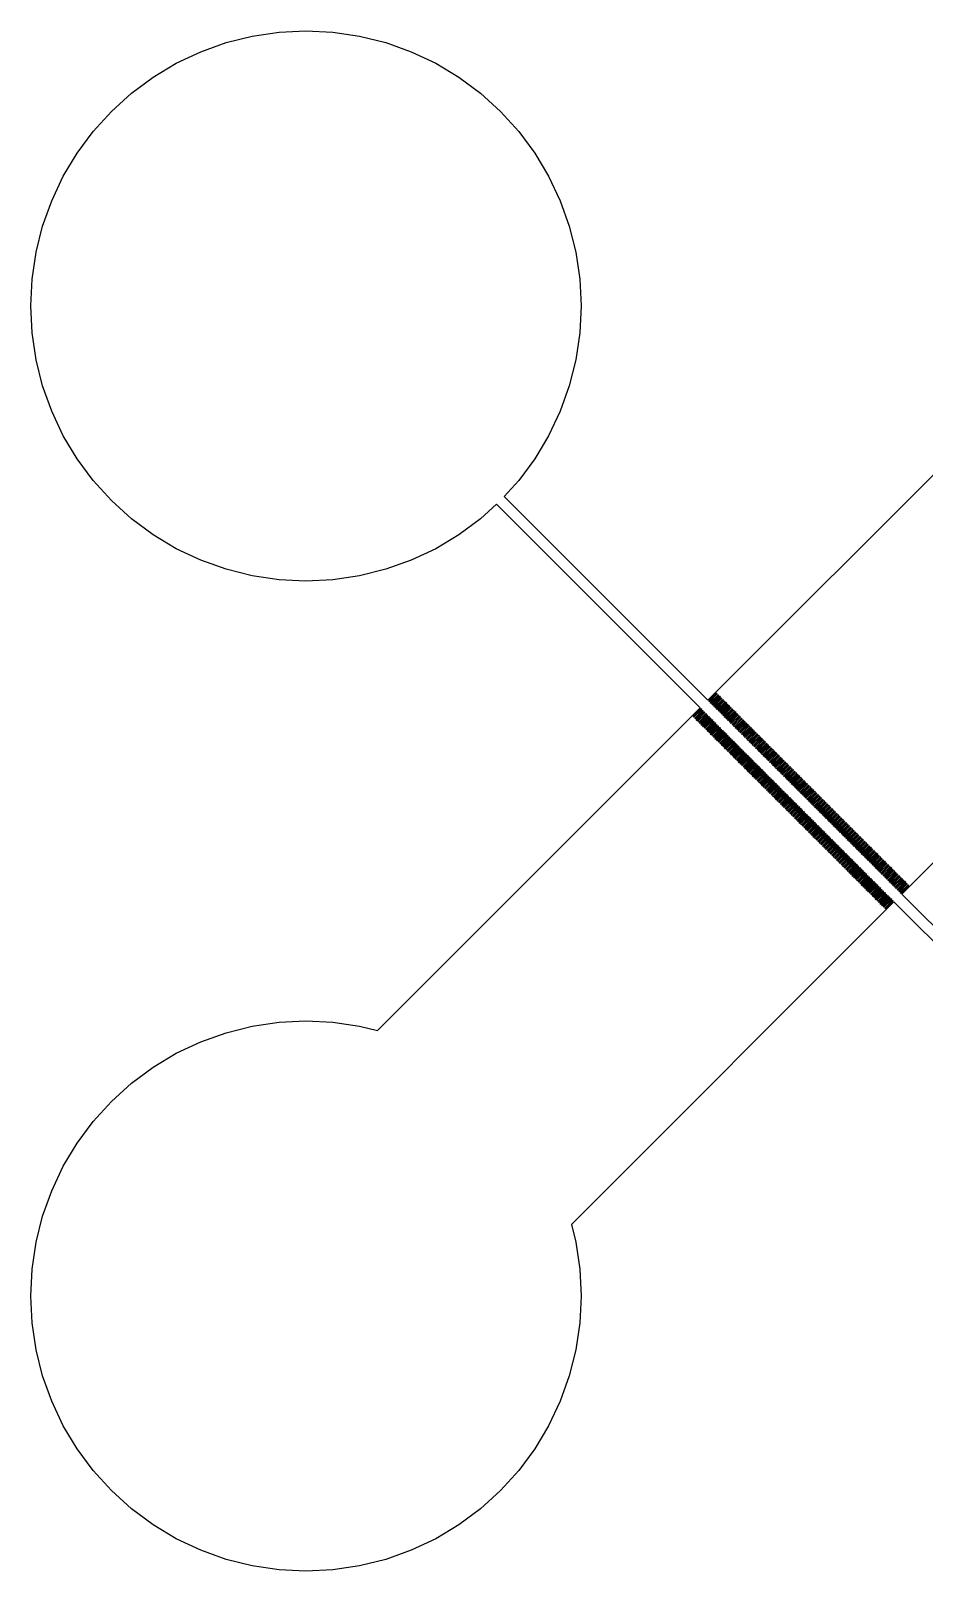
# Model space of a CAD drawing. Extents: x -16 to 132, y -40 to 113.
# Drawn here: x 94.08 to 102.38, y 57.27 to 71.58 of the extents above; entities that cross this region are included whole.
import ezdxf

# ---------------------------------------------------------------- set-up
doc = ezdxf.new("R2010")
doc.units = 0

msp = doc.modelspace()

# ---------------------------------------------------------------- linework, layer by layer
for p, q in [((96.1398, 71.53), (96.388, 71.5668)), ((96.388, 71.5668), (96.6385, 71.5791)), ((96.6385, 71.5791), (96.8891, 71.5668)), ((96.8891, 71.5668), (97.1373, 71.53)), ((95.6602, 71.3845), (95.8964, 71.469)), ((95.8964, 71.469), (96.1398, 71.53)), ((97.1373, 71.53), (97.3807, 71.469)), ((97.3807, 71.469), (97.6169, 71.3845)), ((95.2182, 71.1483), (95.4334, 71.2773)), ((95.4334, 71.2773), (95.6602, 71.3845)), ((97.6169, 71.3845), (97.8437, 71.2773)), ((97.8437, 71.2773), (98.0589, 71.1483)), ((95.0167, 70.9988), (95.2182, 71.1483)), ((98.0589, 71.1483), (98.2604, 70.9988)), ((94.8308, 70.8303), (95.0167, 70.9988)), ((98.2604, 70.9988), (98.4463, 70.8303)), ((94.6624, 70.6445), (94.8308, 70.8303)), ((98.4463, 70.8303), (98.6148, 70.6444)), ((94.5129, 70.4429), (94.6624, 70.6445)), ((98.6148, 70.6444), (98.7642, 70.4429)), ((94.3839, 70.2278), (94.5129, 70.4429)), ((98.7642, 70.4429), (98.8932, 70.2277)), ((94.2767, 70.001), (94.3839, 70.2278)), ((98.8932, 70.2277), (99.0004, 70.0009)), ((94.1922, 69.7647), (94.2767, 70.001)), ((99.0004, 70.0009), (99.085, 69.7647)), ((94.1312, 69.5214), (94.1922, 69.7647)), ((99.085, 69.7647), (99.1459, 69.5214)), ((94.0944, 69.2732), (94.1312, 69.5214)), ((99.1459, 69.5214), (99.1828, 69.2732)), ((94.0821, 69.0226), (94.0944, 69.2732)), ((99.1828, 69.2732), (99.1951, 69.0226)), ((94.0944, 68.772), (94.0821, 69.0226)), ((99.1951, 69.0226), (99.1827, 68.772)), ((94.1312, 68.5239), (94.0944, 68.772)), ((99.1827, 68.772), (99.1459, 68.5238)), ((94.1922, 68.2805), (94.1312, 68.5239)), ((99.1459, 68.5238), (99.085, 68.2805)), ((94.2767, 68.0443), (94.1922, 68.2805)), ((99.085, 68.2805), (99.0004, 68.0443)), ((100.373, 65.3602), (103.371, 68.3574)), ((94.3839, 67.8175), (94.2767, 68.0443)), ((99.0004, 68.0443), (98.8932, 67.8175)), ((94.5129, 67.6023), (94.3839, 67.8175)), ((98.8932, 67.8175), (98.7642, 67.6023)), ((94.6624, 67.4008), (94.5129, 67.6023)), ((98.7642, 67.6023), (98.6148, 67.4008)), ((94.8308, 67.2149), (94.6624, 67.4008)), ((98.6148, 67.4008), (98.4807, 67.2528)), ((95.0167, 67.0464), (94.8308, 67.2149)), ((98.4084, 67.1805), (98.2604, 67.0464)), ((100.301, 65.2879), (98.4084, 67.1805)), ((98.4807, 67.2528), (100.373, 65.3602)), ((95.2182, 66.897), (95.0167, 67.0464)), ((98.2604, 67.0464), (98.0589, 66.897)), ((95.4334, 66.768), (95.2182, 66.897)), ((98.0589, 66.897), (97.8437, 66.768)), ((95.6602, 66.6607), (95.4334, 66.768)), ((97.8437, 66.768), (97.6169, 66.6607)), ((95.8965, 66.5762), (95.6602, 66.6607)), ((96.1398, 66.5153), (95.8965, 66.5762)), ((97.3807, 66.5762), (97.1373, 66.5152)), ((97.6169, 66.6607), (97.3807, 66.5762)), ((105.171, 66.5569), (102.174, 63.5597)), ((96.388, 66.4784), (96.1398, 66.5153)), ((96.6386, 66.4661), (96.388, 66.4784)), ((96.8892, 66.4784), (96.6386, 66.4661)), ((97.1373, 66.5152), (96.8892, 66.4784)), ((100.453, 65.4252), (100.381, 65.3529)), ((100.388, 65.3457), (100.46, 65.418)), ((100.467, 65.4108), (100.395, 65.3385)), ((100.402, 65.3312), (100.475, 65.4036)), ((100.46, 65.418), (100.453, 65.4252)), ((100.475, 65.4036), (100.467, 65.4108)), ((97.3037, 62.2906), (100.301, 65.2879)), ((100.308, 65.2806), (100.236, 65.2083)), ((100.243, 65.2011), (100.315, 65.2734)), ((100.323, 65.2662), (100.25, 65.1939)), ((100.258, 65.1866), (100.33, 65.2589)), ((100.315, 65.2734), (100.308, 65.2806)), ((100.33, 65.2589), (100.323, 65.2662)), ((100.381, 65.3529), (100.388, 65.3457)), ((100.395, 65.3385), (100.402, 65.3312)), ((100.482, 65.3963), (100.409, 65.324)), ((100.409, 65.324), (100.417, 65.3168)), ((100.417, 65.3168), (100.489, 65.3891)), ((100.496, 65.3819), (100.424, 65.3096)), ((100.424, 65.3096), (100.431, 65.3023)), ((100.431, 65.3023), (100.503, 65.3746)), ((100.511, 65.3674), (100.438, 65.2951)), ((100.438, 65.2951), (100.446, 65.2879)), ((100.446, 65.2879), (100.518, 65.3602)), ((100.525, 65.3529), (100.453, 65.2806)), ((100.453, 65.2806), (100.46, 65.2734)), ((100.46, 65.2734), (100.532, 65.3457)), ((100.54, 65.3385), (100.467, 65.2662)), ((100.467, 65.2662), (100.475, 65.2589)), ((100.475, 65.2589), (100.547, 65.3313)), ((100.489, 65.3891), (100.482, 65.3963)), ((100.554, 65.324), (100.482, 65.2517)), ((100.489, 65.2445), (100.561, 65.3168)), ((100.503, 65.3746), (100.496, 65.3819)), ((100.569, 65.3096), (100.496, 65.2372)), ((100.503, 65.23), (100.576, 65.3023)), ((100.518, 65.3602), (100.511, 65.3674)), ((100.583, 65.2951), (100.511, 65.2228)), ((100.518, 65.2155), (100.59, 65.2879)), ((100.532, 65.3457), (100.525, 65.3529)), ((100.597, 65.2806), (100.525, 65.2083)), ((100.532, 65.2011), (100.605, 65.2734)), ((100.547, 65.3313), (100.54, 65.3385)), ((100.612, 65.2662), (100.54, 65.1939)), ((100.547, 65.1866), (100.619, 65.2589)), ((100.561, 65.3168), (100.554, 65.324)), ((100.576, 65.3023), (100.569, 65.3096)), ((100.59, 65.2879), (100.583, 65.2951)), ((100.605, 65.2734), (100.597, 65.2806)), ((100.619, 65.2589), (100.612, 65.2662)), ((100.236, 65.2083), (100.243, 65.2011)), ((100.25, 65.1939), (100.258, 65.1866)), ((100.337, 65.2517), (100.265, 65.1794)), ((100.265, 65.1794), (100.272, 65.1722)), ((100.272, 65.1722), (100.344, 65.2445)), ((100.352, 65.2373), (100.279, 65.1649)), ((100.279, 65.1649), (100.287, 65.1577)), ((100.287, 65.1577), (100.359, 65.23)), ((100.366, 65.2228), (100.294, 65.1505)), ((100.294, 65.1505), (100.301, 65.1433)), ((100.301, 65.1433), (100.373, 65.2156)), ((100.381, 65.2083), (100.308, 65.136)), ((100.308, 65.136), (100.315, 65.1288)), ((100.315, 65.1288), (100.388, 65.2011)), ((100.395, 65.1939), (100.323, 65.1216)), ((100.323, 65.1216), (100.33, 65.1143)), ((100.33, 65.1143), (100.402, 65.1867)), ((100.344, 65.2445), (100.337, 65.2517)), ((100.409, 65.1794), (100.337, 65.1071)), ((100.344, 65.0999), (100.417, 65.1722)), ((100.359, 65.23), (100.352, 65.2373)), ((100.424, 65.1649), (100.352, 65.0926)), ((100.359, 65.0854), (100.431, 65.1577)), ((100.373, 65.2156), (100.366, 65.2228)), ((100.438, 65.1505), (100.366, 65.0782)), ((100.373, 65.071), (100.446, 65.1433)), ((100.388, 65.2011), (100.381, 65.2083)), ((100.453, 65.136), (100.381, 65.0637)), ((100.388, 65.0565), (100.46, 65.1288)), ((100.402, 65.1867), (100.395, 65.1939)), ((100.467, 65.1216), (100.395, 65.0493)), ((100.402, 65.042), (100.475, 65.1143)), ((100.417, 65.1722), (100.409, 65.1794)), ((100.431, 65.1577), (100.424, 65.1649)), ((100.446, 65.1433), (100.438, 65.1505)), ((100.46, 65.1288), (100.453, 65.136)), ((100.475, 65.1143), (100.467, 65.1216)), ((100.482, 65.2517), (100.489, 65.2445)), ((100.496, 65.2372), (100.503, 65.23)), ((100.511, 65.2228), (100.518, 65.2155)), ((100.525, 65.2083), (100.532, 65.2011)), ((100.54, 65.1939), (100.547, 65.1866)), ((100.626, 65.2517), (100.554, 65.1794)), ((100.554, 65.1794), (100.561, 65.1722)), ((100.561, 65.1722), (100.634, 65.2445)), ((100.641, 65.2372), (100.569, 65.1649)), ((100.569, 65.1649), (100.576, 65.1577)), ((100.576, 65.1577), (100.648, 65.23)), ((100.655, 65.2228), (100.583, 65.1505)), ((100.583, 65.1505), (100.59, 65.1432)), ((100.59, 65.1432), (100.663, 65.2155)), ((100.67, 65.2083), (100.597, 65.136)), ((100.597, 65.136), (100.605, 65.1288)), ((100.605, 65.1288), (100.677, 65.2011)), ((100.684, 65.1939), (100.612, 65.1216)), ((100.612, 65.1216), (100.619, 65.1143)), ((100.619, 65.1143), (100.691, 65.1866)), ((100.634, 65.2445), (100.626, 65.2517)), ((100.699, 65.1794), (100.626, 65.1071)), ((100.634, 65.0999), (100.706, 65.1722)), ((100.648, 65.23), (100.641, 65.2372)), ((100.713, 65.1649), (100.641, 65.0926)), ((100.648, 65.0854), (100.72, 65.1577)), ((100.663, 65.2155), (100.655, 65.2228)), ((100.728, 65.1505), (100.655, 65.0782)), ((100.663, 65.0709), (100.735, 65.1432)), ((100.677, 65.2011), (100.67, 65.2083)), ((100.742, 65.136), (100.67, 65.0637)), ((100.677, 65.0565), (100.749, 65.1288)), ((100.691, 65.1866), (100.684, 65.1939)), ((100.757, 65.1216), (100.684, 65.0492)), ((100.691, 65.042), (100.764, 65.1143)), ((100.706, 65.1722), (100.699, 65.1794)), ((100.72, 65.1577), (100.713, 65.1649)), ((100.735, 65.1432), (100.728, 65.1505)), ((100.749, 65.1288), (100.742, 65.136)), ((100.764, 65.1143), (100.757, 65.1216)), ((100.337, 65.1071), (100.344, 65.0999)), ((100.352, 65.0926), (100.359, 65.0854)), ((100.366, 65.0782), (100.373, 65.071)), ((100.381, 65.0637), (100.388, 65.0565)), ((100.395, 65.0493), (100.402, 65.042)), ((100.482, 65.1071), (100.409, 65.0348)), ((100.409, 65.0348), (100.417, 65.0276)), ((100.417, 65.0276), (100.489, 65.0999)), ((100.496, 65.0926), (100.424, 65.0203)), ((100.424, 65.0203), (100.431, 65.0131)), ((100.431, 65.0131), (100.503, 65.0854)), ((100.511, 65.0782), (100.438, 65.0059)), ((100.438, 65.0059), (100.446, 64.9986)), ((100.446, 64.9986), (100.518, 65.071)), ((100.525, 65.0637), (100.453, 64.9914)), ((100.453, 64.9914), (100.46, 64.9842)), ((100.46, 64.9842), (100.532, 65.0565)), ((100.54, 65.0493), (100.467, 64.9769)), ((100.467, 64.9769), (100.475, 64.9697)), ((100.475, 64.9697), (100.547, 65.042)), ((100.489, 65.0999), (100.482, 65.1071)), ((100.554, 65.0348), (100.482, 64.9625)), ((100.489, 64.9552), (100.561, 65.0276)), ((100.503, 65.0854), (100.496, 65.0926)), ((100.569, 65.0203), (100.496, 64.948)), ((100.503, 64.9408), (100.576, 65.0131)), ((100.518, 65.071), (100.511, 65.0782)), ((100.583, 65.0059), (100.511, 64.9336)), ((100.518, 64.9263), (100.59, 64.9986)), ((100.532, 65.0565), (100.525, 65.0637)), ((100.597, 64.9914), (100.525, 64.9191)), ((100.532, 64.9119), (100.605, 64.9842)), ((100.547, 65.042), (100.54, 65.0493)), ((100.612, 64.9769), (100.54, 64.9046)), ((100.561, 65.0276), (100.554, 65.0348)), ((100.576, 65.0131), (100.569, 65.0203)), ((100.59, 64.9986), (100.583, 65.0059)), ((100.605, 64.9842), (100.597, 64.9914)), ((100.619, 64.9697), (100.612, 64.9769)), ((100.626, 65.1071), (100.634, 65.0999)), ((100.641, 65.0926), (100.648, 65.0854)), ((100.655, 65.0782), (100.663, 65.0709)), ((100.67, 65.0637), (100.677, 65.0565)), ((100.684, 65.0492), (100.691, 65.042)), ((100.771, 65.1071), (100.699, 65.0348)), ((100.699, 65.0348), (100.706, 65.0275)), ((100.706, 65.0275), (100.778, 65.0999)), ((100.785, 65.0926), (100.713, 65.0203)), ((100.713, 65.0203), (100.72, 65.0131)), ((100.72, 65.0131), (100.793, 65.0854)), ((100.8, 65.0782), (100.728, 65.0059)), ((100.728, 65.0059), (100.735, 64.9986)), ((100.735, 64.9986), (100.807, 65.0709)), ((100.814, 65.0637), (100.742, 64.9914)), ((100.742, 64.9914), (100.749, 64.9842)), ((100.749, 64.9842), (100.822, 65.0565)), ((100.829, 65.0493), (100.757, 64.9769)), ((100.757, 64.9769), (100.764, 64.9697)), ((100.764, 64.9697), (100.836, 65.042)), ((100.778, 65.0999), (100.771, 65.1071)), ((100.843, 65.0348), (100.771, 64.9625)), ((100.778, 64.9552), (100.851, 65.0276)), ((100.793, 65.0854), (100.785, 65.0926)), ((100.858, 65.0203), (100.785, 64.948)), ((100.793, 64.9408), (100.865, 65.0131)), ((100.807, 65.0709), (100.8, 65.0782)), ((100.872, 65.0059), (100.8, 64.9335)), ((100.807, 64.9263), (100.879, 64.9986)), ((100.822, 65.0565), (100.814, 65.0637)), ((100.887, 64.9914), (100.814, 64.9191)), ((100.822, 64.9119), (100.894, 64.9842)), ((100.836, 65.042), (100.829, 65.0493)), ((100.901, 64.9769), (100.829, 64.9046)), ((100.851, 65.0276), (100.843, 65.0348)), ((100.865, 65.0131), (100.858, 65.0203)), ((100.879, 64.9986), (100.872, 65.0059)), ((100.894, 64.9842), (100.887, 64.9914)), ((100.908, 64.9697), (100.901, 64.9769)), ((100.482, 64.9625), (100.489, 64.9552)), ((100.496, 64.948), (100.503, 64.9408)), ((100.511, 64.9336), (100.518, 64.9263)), ((100.525, 64.9191), (100.532, 64.9119)), ((100.54, 64.9046), (100.547, 64.8974)), ((100.547, 64.8974), (100.619, 64.9697)), ((100.626, 64.9625), (100.554, 64.8902)), ((100.554, 64.8902), (100.561, 64.8829)), ((100.561, 64.8829), (100.634, 64.9552)), ((100.641, 64.948), (100.569, 64.8757)), ((100.569, 64.8757), (100.576, 64.8685)), ((100.576, 64.8685), (100.648, 64.9408)), ((100.655, 64.9336), (100.583, 64.8613)), ((100.583, 64.8613), (100.59, 64.854)), ((100.59, 64.854), (100.663, 64.9263)), ((100.67, 64.9191), (100.597, 64.8468)), ((100.597, 64.8468), (100.605, 64.8396)), ((100.605, 64.8396), (100.677, 64.9119)), ((100.684, 64.9046), (100.612, 64.8323)), ((100.612, 64.8323), (100.619, 64.8251)), ((100.619, 64.8251), (100.691, 64.8974)), ((100.634, 64.9552), (100.626, 64.9625)), ((100.699, 64.8902), (100.626, 64.8179)), ((100.634, 64.8106), (100.706, 64.8829)), ((100.648, 64.9408), (100.641, 64.948)), ((100.713, 64.8757), (100.641, 64.8034)), ((100.648, 64.7962), (100.72, 64.8685)), ((100.663, 64.9263), (100.655, 64.9336)), ((100.728, 64.8613), (100.655, 64.789)), ((100.663, 64.7817), (100.735, 64.854)), ((100.677, 64.9119), (100.67, 64.9191)), ((100.742, 64.8468), (100.67, 64.7745)), ((100.677, 64.7673), (100.749, 64.8396)), ((100.691, 64.8974), (100.684, 64.9046)), ((100.757, 64.8323), (100.684, 64.76)), ((100.706, 64.8829), (100.699, 64.8902)), ((100.72, 64.8685), (100.713, 64.8757)), ((100.735, 64.854), (100.728, 64.8613)), ((100.749, 64.8396), (100.742, 64.8468)), ((100.764, 64.8251), (100.757, 64.8323)), ((100.771, 64.9625), (100.778, 64.9552)), ((100.785, 64.948), (100.793, 64.9408)), ((100.8, 64.9335), (100.807, 64.9263)), ((100.814, 64.9191), (100.822, 64.9119)), ((100.829, 64.9046), (100.836, 64.8974)), ((100.836, 64.8974), (100.908, 64.9697)), ((100.916, 64.9625), (100.843, 64.8902)), ((100.843, 64.8902), (100.851, 64.8829)), ((100.851, 64.8829), (100.923, 64.9552)), ((100.93, 64.948), (100.858, 64.8757)), ((100.858, 64.8757), (100.865, 64.8685)), ((100.865, 64.8685), (100.937, 64.9408)), ((100.945, 64.9335), (100.872, 64.8612)), ((100.872, 64.8612), (100.879, 64.854)), ((100.879, 64.854), (100.952, 64.9263)), ((100.959, 64.9191), (100.887, 64.8468)), ((100.887, 64.8468), (100.894, 64.8396)), ((100.894, 64.8396), (100.966, 64.9119)), ((100.973, 64.9046), (100.901, 64.8323)), ((100.901, 64.8323), (100.908, 64.8251)), ((100.908, 64.8251), (100.981, 64.8974)), ((100.923, 64.9552), (100.916, 64.9625)), ((100.988, 64.8902), (100.916, 64.8179)), ((100.923, 64.8106), (100.995, 64.8829)), ((100.937, 64.9408), (100.93, 64.948)), ((101.002, 64.8757), (100.93, 64.8034)), ((100.937, 64.7962), (101.01, 64.8685)), ((100.952, 64.9263), (100.945, 64.9335)), ((101.017, 64.8612), (100.945, 64.7889)), ((100.952, 64.7817), (101.024, 64.854)), ((100.966, 64.9119), (100.959, 64.9191)), ((101.031, 64.8468), (100.959, 64.7745)), ((100.966, 64.7672), (101.039, 64.8396)), ((100.981, 64.8974), (100.973, 64.9046)), ((101.046, 64.8323), (100.973, 64.76)), ((100.995, 64.8829), (100.988, 64.8902)), ((101.01, 64.8685), (101.002, 64.8757)), ((101.024, 64.854), (101.017, 64.8612)), ((101.039, 64.8396), (101.031, 64.8468)), ((101.053, 64.8251), (101.046, 64.8323)), ((100.626, 64.8179), (100.634, 64.8106)), ((100.641, 64.8034), (100.648, 64.7962)), ((100.655, 64.789), (100.663, 64.7817)), ((100.67, 64.7745), (100.677, 64.7673)), ((100.684, 64.76), (100.691, 64.7528)), ((100.691, 64.7528), (100.764, 64.8251)), ((100.771, 64.8179), (100.699, 64.7456)), ((100.699, 64.7456), (100.706, 64.7383)), ((100.706, 64.7383), (100.778, 64.8106)), ((100.785, 64.8034), (100.713, 64.7311)), ((100.713, 64.7311), (100.72, 64.7239)), ((100.72, 64.7239), (100.793, 64.7962)), ((100.8, 64.789), (100.728, 64.7166)), ((100.728, 64.7166), (100.735, 64.7094)), ((100.735, 64.7094), (100.807, 64.7817)), ((100.814, 64.7745), (100.742, 64.7022)), ((100.742, 64.7022), (100.749, 64.6949)), ((100.749, 64.6949), (100.822, 64.7673)), ((100.829, 64.76), (100.757, 64.6877)), ((100.757, 64.6877), (100.764, 64.6805)), ((100.764, 64.6805), (100.836, 64.7528)), ((100.778, 64.8106), (100.771, 64.8179)), ((100.843, 64.7456), (100.771, 64.6732)), ((100.778, 64.666), (100.851, 64.7383)), ((100.793, 64.7962), (100.785, 64.8034)), ((100.858, 64.7311), (100.785, 64.6588)), ((100.793, 64.6516), (100.865, 64.7239)), ((100.807, 64.7817), (100.8, 64.789)), ((100.872, 64.7166), (100.8, 64.6443)), ((100.807, 64.6371), (100.879, 64.7094)), ((100.822, 64.7673), (100.814, 64.7745)), ((100.887, 64.7022), (100.814, 64.6299)), ((100.822, 64.6226), (100.894, 64.6949)), ((100.836, 64.7528), (100.829, 64.76)), ((100.901, 64.6877), (100.829, 64.6154)), ((100.851, 64.7383), (100.843, 64.7456)), ((100.865, 64.7239), (100.858, 64.7311)), ((100.879, 64.7094), (100.872, 64.7166)), ((100.894, 64.6949), (100.887, 64.7022)), ((100.908, 64.6805), (100.901, 64.6877)), ((100.916, 64.8179), (100.923, 64.8106)), ((100.93, 64.8034), (100.937, 64.7962)), ((100.945, 64.7889), (100.952, 64.7817)), ((100.959, 64.7745), (100.966, 64.7672)), ((100.973, 64.76), (100.981, 64.7528)), ((100.981, 64.7528), (101.053, 64.8251)), ((101.06, 64.8179), (100.988, 64.7455)), ((100.988, 64.7455), (100.995, 64.7383)), ((100.995, 64.7383), (101.067, 64.8106)), ((101.075, 64.8034), (101.002, 64.7311)), ((101.002, 64.7311), (101.01, 64.7238)), ((101.01, 64.7238), (101.082, 64.7962)), ((101.089, 64.7889), (101.017, 64.7166)), ((101.017, 64.7166), (101.024, 64.7094)), ((101.024, 64.7094), (101.096, 64.7817)), ((101.104, 64.7745), (101.031, 64.7022)), ((101.031, 64.7022), (101.039, 64.6949)), ((101.039, 64.6949), (101.111, 64.7672)), ((101.118, 64.76), (101.046, 64.6877)), ((101.046, 64.6877), (101.053, 64.6805)), ((101.053, 64.6805), (101.125, 64.7528)), ((101.067, 64.8106), (101.06, 64.8179)), ((101.133, 64.7456), (101.06, 64.6732)), ((101.067, 64.666), (101.14, 64.7383)), ((101.082, 64.7962), (101.075, 64.8034)), ((101.147, 64.7311), (101.075, 64.6588)), ((101.082, 64.6516), (101.154, 64.7239)), ((101.096, 64.7817), (101.089, 64.7889)), ((101.161, 64.7166), (101.089, 64.6443)), ((101.096, 64.6371), (101.169, 64.7094)), ((101.111, 64.7672), (101.104, 64.7745)), ((101.176, 64.7022), (101.104, 64.6298)), ((101.111, 64.6226), (101.183, 64.6949)), ((101.125, 64.7528), (101.118, 64.76)), ((101.19, 64.6877), (101.118, 64.6154)), ((101.14, 64.7383), (101.133, 64.7456)), ((101.154, 64.7239), (101.147, 64.7311)), ((101.169, 64.7094), (101.161, 64.7166)), ((101.183, 64.6949), (101.176, 64.7022)), ((101.198, 64.6805), (101.19, 64.6877)), ((100.771, 64.6732), (100.778, 64.666)), ((100.785, 64.6588), (100.793, 64.6516)), ((100.8, 64.6443), (100.807, 64.6371)), ((100.814, 64.6299), (100.822, 64.6226)), ((100.829, 64.6154), (100.836, 64.6082)), ((100.836, 64.6082), (100.908, 64.6805)), ((100.916, 64.6732), (100.843, 64.6009)), ((100.843, 64.6009), (100.851, 64.5937)), ((100.851, 64.5937), (100.923, 64.666)), ((100.93, 64.6588), (100.858, 64.5865)), ((100.858, 64.5865), (100.865, 64.5793)), ((100.865, 64.5793), (100.937, 64.6516)), ((100.945, 64.6443), (100.872, 64.572)), ((100.872, 64.572), (100.879, 64.5648)), ((100.879, 64.5648), (100.952, 64.6371)), ((100.959, 64.6299), (100.887, 64.5575)), ((100.887, 64.5575), (100.894, 64.5503)), ((100.894, 64.5503), (100.966, 64.6227)), ((100.973, 64.6154), (100.901, 64.5431)), ((100.901, 64.5431), (100.908, 64.5359)), ((100.908, 64.5359), (100.981, 64.6082)), ((100.923, 64.666), (100.916, 64.6732)), ((100.988, 64.601), (100.916, 64.5286)), ((100.923, 64.5214), (100.995, 64.5937)), ((100.937, 64.6516), (100.93, 64.6588)), ((101.002, 64.5865), (100.93, 64.5142)), ((100.937, 64.5069), (101.01, 64.5793)), ((100.952, 64.6371), (100.945, 64.6443)), ((101.017, 64.572), (100.945, 64.4997)), ((100.952, 64.4925), (101.024, 64.5648)), ((100.966, 64.6227), (100.959, 64.6299)), ((101.031, 64.5575), (100.959, 64.4852)), ((100.966, 64.478), (101.039, 64.5503)), ((100.981, 64.6082), (100.973, 64.6154)), ((101.046, 64.5431), (100.973, 64.4708)), ((100.995, 64.5937), (100.988, 64.601)), ((101.01, 64.5793), (101.002, 64.5865)), ((101.024, 64.5648), (101.017, 64.572)), ((101.039, 64.5503), (101.031, 64.5575)), ((101.053, 64.5359), (101.046, 64.5431)), ((101.06, 64.6732), (101.067, 64.666)), ((101.075, 64.6588), (101.082, 64.6516)), ((101.089, 64.6443), (101.096, 64.6371)), ((101.104, 64.6298), (101.111, 64.6226)), ((101.118, 64.6154), (101.125, 64.6082)), ((101.125, 64.6082), (101.198, 64.6805)), ((101.205, 64.6732), (101.133, 64.6009)), ((101.133, 64.6009), (101.14, 64.5937)), ((101.14, 64.5937), (101.212, 64.666)), ((101.219, 64.6588), (101.147, 64.5865)), ((101.147, 64.5865), (101.154, 64.5792)), ((101.154, 64.5792), (101.227, 64.6516)), ((101.234, 64.6443), (101.161, 64.572)), ((101.161, 64.572), (101.169, 64.5648)), ((101.169, 64.5648), (101.241, 64.6371)), ((101.248, 64.6299), (101.176, 64.5575)), ((101.176, 64.5575), (101.183, 64.5503)), ((101.183, 64.5503), (101.255, 64.6226)), ((101.263, 64.6154), (101.19, 64.5431)), ((101.19, 64.5431), (101.198, 64.5359)), ((101.198, 64.5359), (101.27, 64.6082)), ((101.212, 64.666), (101.205, 64.6732)), ((101.277, 64.6009), (101.205, 64.5286)), ((101.212, 64.5214), (101.284, 64.5937)), ((101.227, 64.6516), (101.219, 64.6588)), ((101.292, 64.5865), (101.219, 64.5142)), ((101.227, 64.5069), (101.299, 64.5792)), ((101.241, 64.6371), (101.234, 64.6443)), ((101.306, 64.572), (101.234, 64.4997)), ((101.241, 64.4925), (101.313, 64.5648)), ((101.255, 64.6226), (101.248, 64.6299)), ((101.321, 64.5575), (101.248, 64.4852)), ((101.255, 64.478), (101.328, 64.5503)), ((101.27, 64.6082), (101.263, 64.6154)), ((101.335, 64.5431), (101.263, 64.4708)), ((101.284, 64.5937), (101.277, 64.6009)), ((101.299, 64.5792), (101.292, 64.5865)), ((101.313, 64.5648), (101.306, 64.572)), ((101.328, 64.5503), (101.321, 64.5575)), ((101.342, 64.5359), (101.335, 64.5431)), ((100.916, 64.5286), (100.923, 64.5214)), ((100.93, 64.5142), (100.937, 64.5069)), ((100.945, 64.4997), (100.952, 64.4925)), ((100.959, 64.4852), (100.966, 64.478)), ((100.973, 64.4708), (100.981, 64.4635)), ((100.981, 64.4635), (101.053, 64.5359)), ((101.06, 64.5286), (100.988, 64.4563)), ((100.988, 64.4563), (100.995, 64.4491)), ((100.995, 64.4491), (101.067, 64.5214)), ((101.075, 64.5142), (101.002, 64.4419)), ((101.002, 64.4419), (101.01, 64.4346)), ((101.01, 64.4346), (101.082, 64.5069)), ((101.089, 64.4997), (101.017, 64.4274)), ((101.017, 64.4274), (101.024, 64.4202)), ((101.024, 64.4202), (101.096, 64.4925)), ((101.104, 64.4853), (101.031, 64.4129)), ((101.031, 64.4129), (101.039, 64.4057)), ((101.039, 64.4057), (101.111, 64.478)), ((101.118, 64.4708), (101.046, 64.3985)), ((101.046, 64.3985), (101.053, 64.3913)), ((101.053, 64.3913), (101.125, 64.4636)), ((101.067, 64.5214), (101.06, 64.5286)), ((101.133, 64.4563), (101.06, 64.384)), ((101.067, 64.3768), (101.14, 64.4491)), ((101.082, 64.5069), (101.075, 64.5142)), ((101.147, 64.4419), (101.075, 64.3696)), ((101.082, 64.3623), (101.154, 64.4346)), ((101.096, 64.4925), (101.089, 64.4997)), ((101.161, 64.4274), (101.089, 64.3551)), ((101.096, 64.3479), (101.169, 64.4202)), ((101.111, 64.478), (101.104, 64.4853)), ((101.176, 64.4129), (101.104, 64.3406)), ((101.111, 64.3334), (101.183, 64.4057)), ((101.125, 64.4636), (101.118, 64.4708)), ((101.19, 64.3985), (101.118, 64.3262)), ((101.14, 64.4491), (101.133, 64.4563)), ((101.154, 64.4346), (101.147, 64.4419)), ((101.169, 64.4202), (101.161, 64.4274)), ((101.183, 64.4057), (101.176, 64.4129)), ((101.198, 64.3913), (101.19, 64.3985)), ((101.205, 64.5286), (101.212, 64.5214)), ((101.219, 64.5142), (101.227, 64.5069)), ((101.234, 64.4997), (101.241, 64.4925)), ((101.248, 64.4852), (101.255, 64.478)), ((101.263, 64.4708), (101.27, 64.4635)), ((101.27, 64.4635), (101.342, 64.5359)), ((101.349, 64.5286), (101.277, 64.4563)), ((101.277, 64.4563), (101.284, 64.4491)), ((101.284, 64.4491), (101.357, 64.5214)), ((101.364, 64.5142), (101.292, 64.4419)), ((101.292, 64.4419), (101.299, 64.4346)), ((101.299, 64.4346), (101.371, 64.5069)), ((101.378, 64.4997), (101.306, 64.4274)), ((101.306, 64.4274), (101.313, 64.4202)), ((101.313, 64.4202), (101.386, 64.4925)), ((101.393, 64.4853), (101.321, 64.4129)), ((101.321, 64.4129), (101.328, 64.4057)), ((101.328, 64.4057), (101.4, 64.478)), ((101.407, 64.4708), (101.335, 64.3985)), ((101.335, 64.3985), (101.342, 64.3913)), ((101.342, 64.3913), (101.415, 64.4636)), ((101.357, 64.5214), (101.349, 64.5286)), ((101.422, 64.4563), (101.349, 64.384)), ((101.357, 64.3768), (101.429, 64.4491)), ((101.371, 64.5069), (101.364, 64.5142)), ((101.436, 64.4419), (101.364, 64.3695)), ((101.371, 64.3623), (101.443, 64.4346)), ((101.386, 64.4925), (101.378, 64.4997)), ((101.451, 64.4274), (101.378, 64.3551)), ((101.386, 64.3479), (101.458, 64.4202)), ((101.4, 64.478), (101.393, 64.4853)), ((101.465, 64.4129), (101.393, 64.3406)), ((101.4, 64.3334), (101.472, 64.4057)), ((101.415, 64.4636), (101.407, 64.4708)), ((101.48, 64.3985), (101.407, 64.3262)), ((101.429, 64.4491), (101.422, 64.4563)), ((101.443, 64.4346), (101.436, 64.4419)), ((101.458, 64.4202), (101.451, 64.4274)), ((101.472, 64.4057), (101.465, 64.4129)), ((101.487, 64.3913), (101.48, 64.3985)), ((101.06, 64.384), (101.067, 64.3768)), ((101.075, 64.3696), (101.082, 64.3623)), ((101.089, 64.3551), (101.096, 64.3479)), ((101.104, 64.3406), (101.111, 64.3334)), ((101.118, 64.3262), (101.125, 64.3189)), ((101.125, 64.3189), (101.198, 64.3913)), ((101.205, 64.384), (101.133, 64.3117)), ((101.133, 64.3117), (101.14, 64.3045)), ((101.14, 64.3045), (101.212, 64.3768)), ((101.219, 64.3696), (101.147, 64.2972)), ((101.147, 64.2972), (101.154, 64.29)), ((101.154, 64.29), (101.227, 64.3624)), ((101.234, 64.3551), (101.161, 64.2828)), ((101.161, 64.2828), (101.169, 64.2756)), ((101.169, 64.2756), (101.241, 64.3479)), ((101.248, 64.3406), (101.176, 64.2683)), ((101.176, 64.2683), (101.183, 64.2611)), ((101.183, 64.2611), (101.255, 64.3334)), ((101.263, 64.3262), (101.19, 64.2539)), ((101.198, 64.2466), (101.27, 64.319)), ((101.212, 64.3768), (101.205, 64.384)), ((101.277, 64.3117), (101.205, 64.2394)), ((101.212, 64.2322), (101.284, 64.3045)), ((101.227, 64.3624), (101.219, 64.3696)), ((101.292, 64.2972), (101.219, 64.2249)), ((101.227, 64.2177), (101.299, 64.29)), ((101.241, 64.3479), (101.234, 64.3551)), ((101.306, 64.2828), (101.234, 64.2105)), ((101.241, 64.2032), (101.313, 64.2756)), ((101.255, 64.3334), (101.248, 64.3406)), ((101.321, 64.2683), (101.248, 64.196)), ((101.255, 64.1888), (101.328, 64.2611)), ((101.27, 64.319), (101.263, 64.3262)), ((101.284, 64.3045), (101.277, 64.3117)), ((101.299, 64.29), (101.292, 64.2972)), ((101.313, 64.2756), (101.306, 64.2828)), ((101.328, 64.2611), (101.321, 64.2683)), ((101.349, 64.384), (101.357, 64.3768)), ((101.364, 64.3695), (101.371, 64.3623)), ((101.378, 64.3551), (101.386, 64.3479)), ((101.393, 64.3406), (101.4, 64.3334)), ((101.407, 64.3262), (101.415, 64.3189)), ((101.415, 64.3189), (101.487, 64.3913)), ((101.494, 64.384), (101.422, 64.3117)), ((101.422, 64.3117), (101.429, 64.3045)), ((101.429, 64.3045), (101.501, 64.3768)), ((101.509, 64.3696), (101.436, 64.2972)), ((101.436, 64.2972), (101.443, 64.29)), ((101.443, 64.29), (101.516, 64.3623)), ((101.523, 64.3551), (101.451, 64.2828)), ((101.451, 64.2828), (101.458, 64.2756)), ((101.458, 64.2756), (101.53, 64.3479)), ((101.537, 64.3406), (101.465, 64.2683)), ((101.465, 64.2683), (101.472, 64.2611)), ((101.472, 64.2611), (101.545, 64.3334)), ((101.552, 64.3262), (101.48, 64.2539)), ((101.487, 64.2466), (101.559, 64.3189)), ((101.501, 64.3768), (101.494, 64.384)), ((101.566, 64.3117), (101.494, 64.2394)), ((101.501, 64.2322), (101.574, 64.3045)), ((101.516, 64.3623), (101.509, 64.3696)), ((101.581, 64.2972), (101.509, 64.2249)), ((101.516, 64.2177), (101.588, 64.29)), ((101.53, 64.3479), (101.523, 64.3551)), ((101.595, 64.2828), (101.523, 64.2105)), ((101.53, 64.2032), (101.603, 64.2756)), ((101.545, 64.3334), (101.537, 64.3406)), ((101.61, 64.2683), (101.537, 64.196)), ((101.545, 64.1888), (101.617, 64.2611)), ((101.559, 64.3189), (101.552, 64.3262)), ((101.574, 64.3045), (101.566, 64.3117)), ((101.588, 64.29), (101.581, 64.2972)), ((101.603, 64.2756), (101.595, 64.2828)), ((101.617, 64.2611), (101.61, 64.2683)), ((101.19, 64.2539), (101.198, 64.2466)), ((101.205, 64.2394), (101.212, 64.2322)), ((101.219, 64.2249), (101.227, 64.2177)), ((101.234, 64.2105), (101.241, 64.2032)), ((101.248, 64.196), (101.255, 64.1888)), ((101.335, 64.2539), (101.263, 64.1816)), ((101.263, 64.1816), (101.27, 64.1743)), ((101.27, 64.1743), (101.342, 64.2466)), ((101.349, 64.2394), (101.277, 64.1671)), ((101.277, 64.1671), (101.284, 64.1599)), ((101.284, 64.1599), (101.357, 64.2322)), ((101.364, 64.225), (101.292, 64.1526)), ((101.292, 64.1526), (101.299, 64.1454)), ((101.299, 64.1454), (101.371, 64.2177)), ((101.378, 64.2105), (101.306, 64.1382)), ((101.306, 64.1382), (101.313, 64.131)), ((101.313, 64.131), (101.386, 64.2033)), ((101.393, 64.196), (101.321, 64.1237)), ((101.321, 64.1237), (101.328, 64.1165)), ((101.328, 64.1165), (101.4, 64.1888)), ((101.342, 64.2466), (101.335, 64.2539)), ((101.407, 64.1816), (101.335, 64.1093)), ((101.342, 64.102), (101.415, 64.1743)), ((101.357, 64.2322), (101.349, 64.2394)), ((101.422, 64.1671), (101.349, 64.0948)), ((101.357, 64.0876), (101.429, 64.1599)), ((101.371, 64.2177), (101.364, 64.225)), ((101.436, 64.1526), (101.364, 64.0803)), ((101.371, 64.0731), (101.443, 64.1454)), ((101.386, 64.2033), (101.378, 64.2105)), ((101.451, 64.1382), (101.378, 64.0659)), ((101.386, 64.0586), (101.458, 64.131)), ((101.4, 64.1888), (101.393, 64.196)), ((101.465, 64.1237), (101.393, 64.0514)), ((101.4, 64.0442), (101.472, 64.1165)), ((101.415, 64.1743), (101.407, 64.1816)), ((101.429, 64.1599), (101.422, 64.1671)), ((101.443, 64.1454), (101.436, 64.1526)), ((101.458, 64.131), (101.451, 64.1382)), ((101.472, 64.1165), (101.465, 64.1237)), ((101.48, 64.2539), (101.487, 64.2466)), ((101.494, 64.2394), (101.501, 64.2322)), ((101.509, 64.2249), (101.516, 64.2177)), ((101.523, 64.2105), (101.53, 64.2032)), ((101.537, 64.196), (101.545, 64.1888)), ((101.624, 64.2539), (101.552, 64.1815)), ((101.552, 64.1815), (101.559, 64.1743)), ((101.559, 64.1743), (101.631, 64.2466)), ((101.639, 64.2394), (101.566, 64.1671)), ((101.566, 64.1671), (101.574, 64.1599)), ((101.574, 64.1599), (101.646, 64.2322)), ((101.653, 64.2249), (101.581, 64.1526)), ((101.581, 64.1526), (101.588, 64.1454)), ((101.588, 64.1454), (101.66, 64.2177)), ((101.668, 64.2105), (101.595, 64.1382)), ((101.595, 64.1382), (101.603, 64.1309)), ((101.603, 64.1309), (101.675, 64.2032)), ((101.682, 64.196), (101.61, 64.1237)), ((101.61, 64.1237), (101.617, 64.1165)), ((101.617, 64.1165), (101.689, 64.1888)), ((101.631, 64.2466), (101.624, 64.2539)), ((101.697, 64.1816), (101.624, 64.1092)), ((101.631, 64.102), (101.704, 64.1743)), ((101.646, 64.2322), (101.639, 64.2394)), ((101.711, 64.1671), (101.639, 64.0948)), ((101.646, 64.0875), (101.718, 64.1599)), ((101.66, 64.2177), (101.653, 64.2249)), ((101.725, 64.1526), (101.653, 64.0803)), ((101.66, 64.0731), (101.733, 64.1454)), ((101.675, 64.2032), (101.668, 64.2105)), ((101.74, 64.1382), (101.668, 64.0658)), ((101.675, 64.0586), (101.747, 64.1309)), ((101.689, 64.1888), (101.682, 64.196)), ((101.754, 64.1237), (101.682, 64.0514)), ((101.689, 64.0442), (101.762, 64.1165)), ((101.704, 64.1743), (101.697, 64.1816)), ((101.718, 64.1599), (101.711, 64.1671)), ((101.733, 64.1454), (101.725, 64.1526)), ((101.747, 64.1309), (101.74, 64.1382)), ((101.762, 64.1165), (101.754, 64.1237)), ((101.335, 64.1093), (101.342, 64.102)), ((101.349, 64.0948), (101.357, 64.0876)), ((101.364, 64.0803), (101.371, 64.0731)), ((101.378, 64.0659), (101.386, 64.0586)), ((101.393, 64.0514), (101.4, 64.0442)), ((101.48, 64.1093), (101.407, 64.0369)), ((101.407, 64.0369), (101.415, 64.0297)), ((101.415, 64.0297), (101.487, 64.102)), ((101.494, 64.0948), (101.422, 64.0225)), ((101.422, 64.0225), (101.429, 64.0152)), ((101.429, 64.0152), (101.501, 64.0876)), ((101.509, 64.0803), (101.436, 64.008)), ((101.436, 64.008), (101.443, 64.0008)), ((101.443, 64.0008), (101.516, 64.0731)), ((101.523, 64.0659), (101.451, 63.9936)), ((101.451, 63.9936), (101.458, 63.9863)), ((101.458, 63.9863), (101.53, 64.0587)), ((101.537, 64.0514), (101.465, 63.9791)), ((101.465, 63.9791), (101.472, 63.9719)), ((101.472, 63.9719), (101.545, 64.0442)), ((101.487, 64.102), (101.48, 64.1093)), ((101.552, 64.0369), (101.48, 63.9646)), ((101.487, 63.9574), (101.559, 64.0297)), ((101.501, 64.0876), (101.494, 64.0948)), ((101.566, 64.0225), (101.494, 63.9502)), ((101.501, 63.9429), (101.574, 64.0152)), ((101.516, 64.0731), (101.509, 64.0803)), ((101.581, 64.008), (101.509, 63.9357)), ((101.516, 63.9285), (101.588, 64.0008)), ((101.53, 64.0587), (101.523, 64.0659)), ((101.595, 63.9936), (101.523, 63.9212)), ((101.53, 63.914), (101.603, 63.9863)), ((101.545, 64.0442), (101.537, 64.0514)), ((101.61, 63.9791), (101.537, 63.9068)), ((101.545, 63.8996), (101.617, 63.9719)), ((101.559, 64.0297), (101.552, 64.0369)), ((101.574, 64.0152), (101.566, 64.0225)), ((101.588, 64.0008), (101.581, 64.008)), ((101.603, 63.9863), (101.595, 63.9936)), ((101.617, 63.9719), (101.61, 63.9791)), ((101.624, 64.1092), (101.631, 64.102)), ((101.639, 64.0948), (101.646, 64.0875)), ((101.653, 64.0803), (101.66, 64.0731)), ((101.668, 64.0658), (101.675, 64.0586)), ((101.682, 64.0514), (101.689, 64.0442)), ((101.769, 64.1092), (101.697, 64.0369)), ((101.697, 64.0369), (101.704, 64.0297)), ((101.704, 64.0297), (101.776, 64.102)), ((101.783, 64.0948), (101.711, 64.0225)), ((101.711, 64.0225), (101.718, 64.0152)), ((101.718, 64.0152), (101.791, 64.0876)), ((101.798, 64.0803), (101.725, 64.008)), ((101.725, 64.008), (101.733, 64.0008)), ((101.733, 64.0008), (101.805, 64.0731)), ((101.812, 64.0659), (101.74, 63.9936)), ((101.74, 63.9936), (101.747, 63.9863)), ((101.747, 63.9863), (101.819, 64.0586)), ((101.827, 64.0514), (101.754, 63.9791)), ((101.754, 63.9791), (101.762, 63.9718)), ((101.762, 63.9718), (101.834, 64.0442)), ((101.776, 64.102), (101.769, 64.1092)), ((101.841, 64.0369), (101.769, 63.9646)), ((101.776, 63.9574), (101.848, 64.0297)), ((101.791, 64.0876), (101.783, 64.0948)), ((101.856, 64.0225), (101.783, 63.9502)), ((101.791, 63.9429), (101.863, 64.0152)), ((101.805, 64.0731), (101.798, 64.0803)), ((101.87, 64.008), (101.798, 63.9357)), ((101.805, 63.9285), (101.877, 64.0008)), ((101.819, 64.0586), (101.812, 64.0659)), ((101.885, 63.9936), (101.812, 63.9212)), ((101.819, 63.914), (101.892, 63.9863)), ((101.834, 64.0442), (101.827, 64.0514)), ((101.899, 63.9791), (101.827, 63.9068)), ((101.834, 63.8995), (101.906, 63.9718)), ((101.848, 64.0297), (101.841, 64.0369)), ((101.863, 64.0152), (101.856, 64.0225)), ((101.877, 64.0008), (101.87, 64.008)), ((101.892, 63.9863), (101.885, 63.9936)), ((101.906, 63.9718), (101.899, 63.9791)), ((101.48, 63.9646), (101.487, 63.9574)), ((101.494, 63.9502), (101.501, 63.9429)), ((101.509, 63.9357), (101.516, 63.9285)), ((101.523, 63.9212), (101.53, 63.914)), ((101.537, 63.9068), (101.545, 63.8996)), ((101.624, 63.9646), (101.552, 63.8923)), ((101.552, 63.8923), (101.559, 63.8851)), ((101.559, 63.8851), (101.631, 63.9574)), ((101.639, 63.9502), (101.566, 63.8779)), ((101.566, 63.8779), (101.574, 63.8706)), ((101.574, 63.8706), (101.646, 63.9429)), ((101.653, 63.9357), (101.581, 63.8634)), ((101.581, 63.8634), (101.588, 63.8562)), ((101.588, 63.8562), (101.66, 63.9285)), ((101.668, 63.9213), (101.595, 63.8489)), ((101.595, 63.8489), (101.603, 63.8417)), ((101.603, 63.8417), (101.675, 63.914)), ((101.682, 63.9068), (101.61, 63.8345)), ((101.61, 63.8345), (101.617, 63.8273)), ((101.617, 63.8273), (101.689, 63.8996)), ((101.631, 63.9574), (101.624, 63.9646)), ((101.697, 63.8923), (101.624, 63.82)), ((101.631, 63.8128), (101.704, 63.8851)), ((101.646, 63.9429), (101.639, 63.9502)), ((101.711, 63.8779), (101.639, 63.8056)), ((101.646, 63.7983), (101.718, 63.8706)), ((101.66, 63.9285), (101.653, 63.9357)), ((101.725, 63.8634), (101.653, 63.7911)), ((101.66, 63.7839), (101.733, 63.8562)), ((101.675, 63.914), (101.668, 63.9213)), ((101.74, 63.8489), (101.668, 63.7766)), ((101.675, 63.7694), (101.747, 63.8417)), ((101.689, 63.8996), (101.682, 63.9068)), ((101.754, 63.8345), (101.682, 63.7622)), ((101.689, 63.7549), (101.762, 63.8273)), ((101.704, 63.8851), (101.697, 63.8923)), ((101.718, 63.8706), (101.711, 63.8779)), ((101.733, 63.8562), (101.725, 63.8634)), ((101.747, 63.8417), (101.74, 63.8489)), ((101.762, 63.8273), (101.754, 63.8345)), ((101.769, 63.9646), (101.776, 63.9574)), ((101.783, 63.9502), (101.791, 63.9429)), ((101.798, 63.9357), (101.805, 63.9285)), ((101.812, 63.9212), (101.819, 63.914)), ((101.827, 63.9068), (101.834, 63.8995)), ((101.913, 63.9646), (101.841, 63.8923)), ((101.841, 63.8923), (101.848, 63.8851)), ((101.848, 63.8851), (101.921, 63.9574)), ((101.928, 63.9502), (101.856, 63.8779)), ((101.856, 63.8779), (101.863, 63.8706)), ((101.863, 63.8706), (101.935, 63.9429)), ((101.942, 63.9357), (101.87, 63.8634)), ((101.87, 63.8634), (101.877, 63.8562)), ((101.877, 63.8562), (101.95, 63.9285)), ((101.957, 63.9212), (101.885, 63.8489)), ((101.885, 63.8489), (101.892, 63.8417)), ((101.892, 63.8417), (101.964, 63.914)), ((101.971, 63.9068), (101.899, 63.8345)), ((101.899, 63.8345), (101.906, 63.8272)), ((101.906, 63.8272), (101.979, 63.8995)), ((101.921, 63.9574), (101.913, 63.9646)), ((101.986, 63.8923), (101.913, 63.82)), ((101.921, 63.8128), (101.993, 63.8851)), ((101.935, 63.9429), (101.928, 63.9502)), ((102, 63.8779), (101.928, 63.8055)), ((101.935, 63.7983), (102.007, 63.8706)), ((101.95, 63.9285), (101.942, 63.9357)), ((102.015, 63.8634), (101.942, 63.7911)), ((101.95, 63.7838), (102.022, 63.8562)), ((101.964, 63.914), (101.957, 63.9212)), ((102.029, 63.8489), (101.957, 63.7766)), ((101.964, 63.7694), (102.036, 63.8417)), ((101.979, 63.8995), (101.971, 63.9068)), ((102.044, 63.8345), (101.971, 63.7621)), ((101.979, 63.7549), (102.051, 63.8272)), ((101.993, 63.8851), (101.986, 63.8923)), ((102.007, 63.8706), (102, 63.8779)), ((102.022, 63.8562), (102.015, 63.8634)), ((102.036, 63.8417), (102.029, 63.8489)), ((102.051, 63.8272), (102.044, 63.8345)), ((101.624, 63.82), (101.631, 63.8128)), ((101.639, 63.8056), (101.646, 63.7983)), ((101.653, 63.7911), (101.66, 63.7839)), ((101.668, 63.7766), (101.675, 63.7694)), ((101.682, 63.7622), (101.689, 63.7549)), ((101.769, 63.82), (101.697, 63.7477)), ((101.697, 63.7477), (101.704, 63.7405)), ((101.704, 63.7405), (101.776, 63.8128)), ((101.783, 63.8056), (101.711, 63.7332)), ((101.711, 63.7332), (101.718, 63.726)), ((101.718, 63.726), (101.791, 63.7983)), ((101.798, 63.7911), (101.725, 63.7188)), ((101.725, 63.7188), (101.733, 63.7115)), ((101.733, 63.7115), (101.805, 63.7839)), ((101.812, 63.7766), (101.74, 63.7043)), ((101.74, 63.7043), (101.747, 63.6971)), ((101.747, 63.6971), (101.819, 63.7694)), ((101.827, 63.7622), (101.754, 63.6899)), ((101.754, 63.6899), (101.762, 63.6826)), ((101.762, 63.6826), (101.834, 63.7549)), ((101.776, 63.8128), (101.769, 63.82)), ((101.841, 63.7477), (101.769, 63.6754)), ((101.776, 63.6682), (101.848, 63.7405)), ((101.791, 63.7983), (101.783, 63.8056)), ((101.856, 63.7332), (101.783, 63.6609)), ((101.791, 63.6537), (101.863, 63.726)), ((101.805, 63.7839), (101.798, 63.7911)), ((101.87, 63.7188), (101.798, 63.6465)), ((101.805, 63.6392), (101.877, 63.7115)), ((101.819, 63.7694), (101.812, 63.7766)), ((101.885, 63.7043), (101.812, 63.632)), ((101.819, 63.6248), (101.892, 63.6971)), ((101.834, 63.7549), (101.827, 63.7622)), ((101.899, 63.6899), (101.827, 63.6176)), ((101.834, 63.6103), (101.906, 63.6826)), ((101.848, 63.7405), (101.841, 63.7477)), ((101.863, 63.726), (101.856, 63.7332)), ((101.877, 63.7115), (101.87, 63.7188)), ((101.892, 63.6971), (101.885, 63.7043)), ((101.906, 63.6826), (101.899, 63.6899)), ((101.913, 63.82), (101.921, 63.8128)), ((101.928, 63.8055), (101.935, 63.7983)), ((101.942, 63.7911), (101.95, 63.7838)), ((101.957, 63.7766), (101.964, 63.7694)), ((101.971, 63.7621), (101.979, 63.7549)), ((102.058, 63.82), (101.986, 63.7477)), ((101.986, 63.7477), (101.993, 63.7405)), ((101.993, 63.7405), (102.065, 63.8128)), ((102.073, 63.8055), (102, 63.7332)), ((102, 63.7332), (102.007, 63.726)), ((102.007, 63.726), (102.08, 63.7983)), ((102.087, 63.7911), (102.015, 63.7188)), ((102.015, 63.7188), (102.022, 63.7115)), ((102.022, 63.7115), (102.094, 63.7839)), ((102.101, 63.7766), (102.029, 63.7043)), ((102.029, 63.7043), (102.036, 63.6971)), ((102.036, 63.6971), (102.109, 63.7694)), ((102.116, 63.7622), (102.044, 63.6898)), ((102.044, 63.6898), (102.051, 63.6826)), ((102.051, 63.6826), (102.123, 63.7549)), ((102.065, 63.8128), (102.058, 63.82)), ((102.13, 63.7477), (102.058, 63.6754)), ((102.065, 63.6682), (102.138, 63.7405)), ((102.08, 63.7983), (102.073, 63.8055)), ((102.145, 63.7332), (102.073, 63.6609)), ((102.08, 63.6537), (102.152, 63.726)), ((102.094, 63.7839), (102.087, 63.7911)), ((102.159, 63.7188), (102.087, 63.6465)), ((102.094, 63.6392), (102.167, 63.7115)), ((102.109, 63.7694), (102.101, 63.7766)), ((102.174, 63.7043), (102.101, 63.632)), ((102.109, 63.6248), (102.181, 63.6971)), ((102.123, 63.7549), (102.116, 63.7622)), ((102.188, 63.6898), (102.116, 63.6175)), ((102.123, 63.6103), (102.195, 63.6826)), ((102.138, 63.7405), (102.13, 63.7477)), ((102.152, 63.726), (102.145, 63.7332)), ((102.167, 63.7115), (102.159, 63.7188)), ((102.181, 63.6971), (102.174, 63.7043)), ((102.195, 63.6826), (102.188, 63.6898)), ((101.769, 63.6754), (101.776, 63.6682)), ((101.783, 63.6609), (101.791, 63.6537)), ((101.798, 63.6465), (101.805, 63.6392)), ((101.812, 63.632), (101.819, 63.6248)), ((101.827, 63.6176), (101.834, 63.6103)), ((101.913, 63.6754), (101.841, 63.6031)), ((101.841, 63.6031), (101.848, 63.5959)), ((101.848, 63.5959), (101.921, 63.6682)), ((101.928, 63.6609), (101.856, 63.5886)), ((101.856, 63.5886), (101.863, 63.5814)), ((101.863, 63.5814), (101.935, 63.6537)), ((101.942, 63.6465), (101.87, 63.5742)), ((101.87, 63.5742), (101.877, 63.5669)), ((101.877, 63.5669), (101.95, 63.6393)), ((101.957, 63.632), (101.885, 63.5597)), ((101.885, 63.5597), (101.892, 63.5525)), ((101.892, 63.5525), (101.964, 63.6248)), ((101.971, 63.6176), (101.899, 63.5452)), ((101.899, 63.5452), (101.906, 63.538)), ((101.906, 63.538), (101.979, 63.6103)), ((101.921, 63.6682), (101.913, 63.6754)), ((101.986, 63.6031), (101.913, 63.5308)), ((101.921, 63.5236), (101.993, 63.5959)), ((101.935, 63.6537), (101.928, 63.6609)), ((102, 63.5886), (101.928, 63.5163)), ((101.935, 63.5091), (102.007, 63.5814)), ((101.95, 63.6393), (101.942, 63.6465)), ((102.015, 63.5742), (101.942, 63.5018)), ((101.95, 63.4946), (102.022, 63.5669)), ((101.964, 63.6248), (101.957, 63.632)), ((102.029, 63.5597), (101.957, 63.4874)), ((101.964, 63.4802), (102.036, 63.5525)), ((101.979, 63.6103), (101.971, 63.6176)), ((102.044, 63.5452), (101.971, 63.4729)), ((101.993, 63.5959), (101.986, 63.6031)), ((102.007, 63.5814), (102, 63.5886)), ((102.022, 63.5669), (102.015, 63.5742)), ((102.036, 63.5525), (102.029, 63.5597)), ((102.051, 63.538), (102.044, 63.5452)), ((102.058, 63.6754), (102.065, 63.6682)), ((102.073, 63.6609), (102.08, 63.6537)), ((102.087, 63.6465), (102.094, 63.6392)), ((102.101, 63.632), (102.109, 63.6248)), ((102.116, 63.6175), (102.123, 63.6103)), ((102.203, 63.6754), (102.13, 63.6031)), ((102.13, 63.6031), (102.138, 63.5958)), ((102.138, 63.5958), (102.21, 63.6682)), ((102.217, 63.6609), (102.145, 63.5886)), ((102.145, 63.5886), (102.152, 63.5814)), ((102.152, 63.5814), (102.224, 63.6537)), ((102.232, 63.6465), (102.159, 63.5742)), ((102.159, 63.5742), (102.167, 63.5669)), ((102.167, 63.5669), (102.239, 63.6392)), ((102.174, 63.5597), (104.066, 61.6671)), ((102.21, 63.6682), (102.203, 63.6754)), ((102.224, 63.6537), (102.217, 63.6609)), ((102.239, 63.6392), (102.232, 63.6465)), ((102.101, 63.4874), (99.1042, 60.4901)), ((101.913, 63.5308), (101.921, 63.5236)), ((101.928, 63.5163), (101.935, 63.5091)), ((101.942, 63.5018), (101.95, 63.4946)), ((101.957, 63.4874), (101.964, 63.4802)), ((101.971, 63.4729), (101.979, 63.4657)), ((101.979, 63.4657), (102.051, 63.538)), ((102.058, 63.5308), (101.986, 63.4585)), ((101.986, 63.4585), (101.993, 63.4512)), ((101.993, 63.4512), (102.065, 63.5236)), ((102.073, 63.5163), (102, 63.444)), ((102, 63.444), (102.007, 63.4368)), ((102.007, 63.4368), (102.08, 63.5091)), ((102.087, 63.5019), (102.015, 63.4296)), ((102.015, 63.4296), (102.022, 63.4223)), ((102.022, 63.4223), (102.094, 63.4946)), ((102.065, 63.5236), (102.058, 63.5308)), ((102.08, 63.5091), (102.073, 63.5163)), ((102.094, 63.4946), (102.087, 63.5019)), ((103.994, 61.5948), (102.101, 63.4874)), ((95.6602, 62.1868), (95.8965, 62.2714)), ((95.8965, 62.2714), (96.1398, 62.3323)), ((96.1398, 62.3323), (96.388, 62.3692)), ((96.388, 62.3692), (96.6386, 62.3815)), ((96.6386, 62.3815), (96.8892, 62.3691)), ((96.8892, 62.3691), (97.1373, 62.3323)), ((97.1373, 62.3323), (97.3037, 62.2906)), ((95.4334, 62.0796), (95.6602, 62.1868)), ((95.2182, 61.9506), (95.4334, 62.0796)), ((95.0167, 61.8012), (95.2182, 61.9506)), ((94.8308, 61.6327), (95.0167, 61.8012)), ((94.6624, 61.4468), (94.8308, 61.6327)), ((94.5129, 61.2453), (94.6624, 61.4468)), ((94.3839, 61.0301), (94.5129, 61.2453)), ((94.2767, 60.8033), (94.3839, 61.0301)), ((94.1922, 60.5671), (94.2767, 60.8033)), ((94.1312, 60.3237), (94.1922, 60.5671)), ((99.1042, 60.4901), (99.1459, 60.3237)), ((94.0944, 60.0755), (94.1312, 60.3237)), ((99.1459, 60.3237), (99.1827, 60.0756)), ((94.0821, 59.825), (94.0944, 60.0755)), ((99.1827, 60.0756), (99.1951, 59.825)), ((94.0944, 59.5744), (94.0821, 59.825)), ((99.1951, 59.825), (99.1828, 59.5744)), ((94.1312, 59.3262), (94.0944, 59.5744)), ((99.1828, 59.5744), (99.1459, 59.3262)), ((94.1922, 59.0828), (94.1312, 59.3262)), ((99.1459, 59.3262), (99.085, 59.0829)), ((94.2767, 58.8466), (94.1922, 59.0828)), ((99.085, 59.0829), (99.0004, 58.8466)), ((94.3839, 58.6198), (94.2767, 58.8466)), ((99.0004, 58.8466), (98.8932, 58.6198)), ((94.5129, 58.4046), (94.3839, 58.6198)), ((98.8932, 58.6198), (98.7642, 58.4046)), ((94.6624, 58.2031), (94.5129, 58.4046)), ((98.7642, 58.4046), (98.6148, 58.2031)), ((94.8308, 58.0172), (94.6624, 58.2031)), ((98.6148, 58.2031), (98.4463, 58.0172)), ((95.0167, 57.8487), (94.8308, 58.0172)), ((98.4463, 58.0172), (98.2604, 57.8487)), ((95.2182, 57.6993), (95.0167, 57.8487)), ((98.2604, 57.8487), (98.0589, 57.6993)), ((95.4334, 57.5703), (95.2182, 57.6993)), ((98.0589, 57.6993), (97.8437, 57.5703)), ((95.6602, 57.4631), (95.4334, 57.5703)), ((97.8437, 57.5703), (97.6169, 57.4631)), ((95.8964, 57.3785), (95.6602, 57.4631)), ((97.6169, 57.4631), (97.3807, 57.3785)), ((96.1398, 57.3176), (95.8964, 57.3785)), ((96.388, 57.2808), (96.1398, 57.3176)), ((96.6385, 57.2685), (96.388, 57.2808)), ((96.8891, 57.2808), (96.6385, 57.2685)), ((97.1373, 57.3176), (96.8891, 57.2808)), ((97.3807, 57.3785), (97.1373, 57.3176))]:
    msp.add_line(p, q)

doc.saveas('drawing.dxf')
